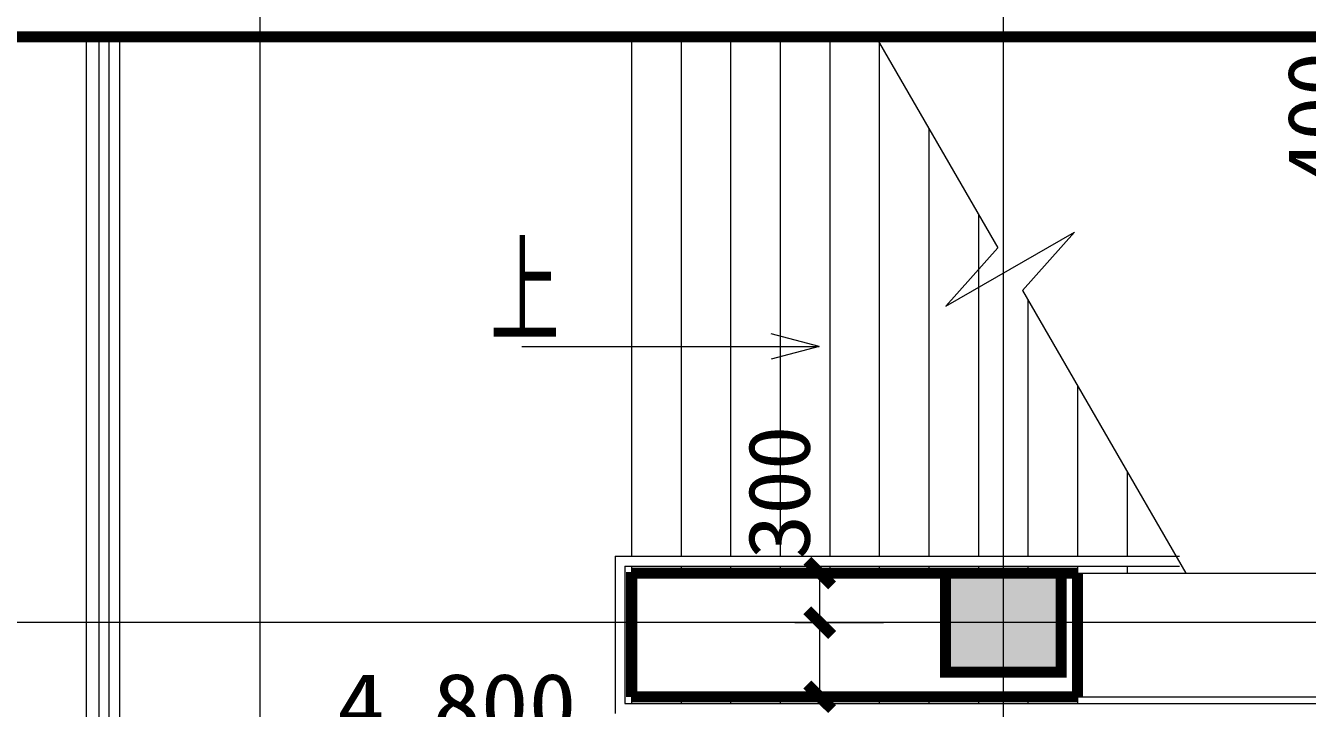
# Model space of a CAD drawing. Extents: x -307567 to 704339, y -10277 to 165507.
# Drawn here: x -60748 to -52988, y 25061 to 29198 of the extents above; entities that cross this region are included whole.
import ezdxf
from ezdxf.enums import TextEntityAlignment as Align

# ---------------------------------------------------------------- set-up
doc = ezdxf.new("R2010")
doc.units = 0
doc.header["$MEASUREMENT"] = 0
doc.layers.add('我的', color=255, linetype='CONTINUOUS', lineweight=0)
doc.styles.add('HZ', font='txt', dxfattribs={"width": 0.7, "height": 5, "bigfont": 'STF:宋体'})
doc.styles.get("Standard").update_dxf_attribs({"font": 'txt', "height": 3})

msp = doc.modelspace()

# ---------------------------------------------------------------- linework, layer by layer
at = {"layer": '我的', "color": 0}
for p, q in [((-59328.13321, 14141.83177), (-59328.13321, 77580.27533)), ((-54828.15571, 14141.83177), (-54828.15571, 77580.27533)), ((-60379.15334, 21884.14173), (-60379.15334, 29130.51873)), ((-60303.56778, 29130.51873), (-60303.56778, 21884.14173)), ((-60244.49825, 29130.51873), (-60244.49825, 21884.14173)), ((-60179.12993, 29130.51873), (-60179.12993, 29089.94505)), ((-60179.12993, 29130.51873), (-60179.12993, 21880.55517)), ((-57079.16984, 29130.51873), (-57079.16984, 29089.94505)), ((-57079.16984, 29130.51873), (-57079.16984, 25982.45822)), ((-56779.17134, 29130.51873), (-56779.17134, 29089.94505)), ((-56779.17134, 29130.51873), (-56779.17134, 25982.45822)), ((-56479.17284, 29130.51873), (-56479.17284, 29089.94505)), ((-56479.17284, 29130.51873), (-56479.17284, 25982.45822)), ((-56179.17434, 29130.51873), (-56179.17434, 29089.94505)), ((-56179.17434, 29130.51873), (-56179.17434, 25982.45822)), ((-55879.17584, 29130.51873), (-55879.17584, 29089.94505)), ((-55879.17584, 29130.51873), (-55879.17584, 25982.45822)), ((-55579.17734, 29130.51873), (-55579.17734, 25982.45822)), ((-55279.17884, 28574.0205), (-55279.17884, 25982.45822)), ((-54979.18034, 28054.40869), (-54979.18034, 25982.45822)), ((-54679.18184, 27534.79573), (-54679.18184, 25982.45822)), ((-55943.29906, 27253.64327), (-56233.08032, 27331.28647)), ((-57743.29006, 27253.64327), (-55943.29906, 27253.64327)), ((-55943.29906, 27253.64327), (-56233.08032, 27176.00007)), ((-54379.18334, 27015.18392), (-54379.18334, 25982.45822)), ((-54079.18484, 26495.57211), (-54079.18484, 25982.45822)), ((-57179.14493, 25982.45822), (-57179.14493, 25030.53999)), ((-57179.14493, 25982.45822), (-53762.70693, 25982.45822)), ((-57119.15988, 25922.45943), (-53762.70693, 25922.45943)), ((-57119.15988, 25922.45943), (-57119.15988, 25090.53992)), ((-57079.16984, 25922.45943), (-57079.16984, 25090.53992)), ((-56779.17134, 25922.45943), (-56779.17134, 25880.53536)), ((-56479.17284, 25922.45943), (-56479.17284, 25880.53536)), ((-56179.17434, 25922.45943), (-56179.17434, 25880.53536)), ((-55879.17584, 25922.45943), (-55879.17584, 25880.53536)), ((-55579.17734, 25922.45943), (-55579.17734, 25880.53536)), ((-55279.17884, 25922.45943), (-55279.17884, 25880.53536)), ((-54979.18034, 25922.45943), (-54979.18034, 25880.53536)), ((-54679.18184, 25922.45943), (-54679.18184, 25880.53536)), ((-54379.18334, 25922.45943), (-54379.18334, 25880.53536)), ((-54079.18484, 25922.45943), (-54079.18484, 25880.53536)), ((-54378.74389, 25880.53536), (-57079.16984, 25880.53536)), ((-56090.00243, 25880.53536), (-55553.24974, 25880.53536)), ((-55940.00318, 25580.53686), (-55940.00318, 25880.53536)), ((-54488.75311, 25880.53536), (-50778.17596, 25880.53536)), ((-5920.96616, 25580.53686), (-79811.30716, 25580.53686)), ((-5920.96616, 25580.53686), (-79811.30716, 25580.53686)), ((-5920.96616, 25580.53686), (-79811.30716, 25580.53686)), ((-5920.96616, 25580.53686), (-79811.30716, 25580.53686)), ((-56090.00243, 25580.53686), (-55553.24974, 25580.53686)), ((-55940.00318, 25130.53911), (-55940.00318, 25580.53686)), ((-57119.15988, 25090.53992), (-43379.21393, 25090.53992)), ((-56779.17134, 25130.53911), (-56779.17134, 25090.53992)), ((-56779.17134, 25129.5389), (-56779.17134, 25090.53992)), ((-56479.17284, 25130.53911), (-56479.17284, 25090.53992)), ((-56479.17284, 25129.5389), (-56479.17284, 25090.53992)), ((-56179.17434, 25130.53911), (-56179.17434, 25090.53992)), ((-56179.17434, 25129.5389), (-56179.17434, 25090.53992)), ((-56090.00243, 25130.53911), (-55553.24974, 25130.53911)), ((-55879.17584, 25130.53911), (-55879.17584, 25090.53992)), ((-55879.17584, 25129.5389), (-55879.17584, 25090.53992)), ((-55579.17734, 25130.53911), (-55579.17734, 25090.53992)), ((-55579.17734, 25129.5389), (-55579.17734, 25090.53992)), ((-55279.17884, 25129.5389), (-55279.17884, 25090.53992)), ((-54979.18034, 25129.5389), (-54979.18034, 25090.53992)), ((-54679.18184, 25129.5389), (-54679.18184, 25090.53992)), ((-54488.75311, 25130.53911), (-50778.17596, 25130.53911)), ((-54379.18334, 25129.5389), (-54379.18334, 25090.53992))]:
    msp.add_line(p, q, dxfattribs=at)
at = {"layer": '我的', "color": 0, "const_width": 67.49966}
for points in [[(-68328.08821, 29130.51873), (-59328.13321, 29130.51873)], [(-59328.13321, 29130.51873), (-54828.15571, 29130.51873)], [(-54828.15571, 29130.51873), (-50778.17596, 29130.51873)], [(-57078.14446, 25886.53547), (-57078.14446, 25130.53911)], [(-56015.0028, 25955.53498), (-55865.00355, 25805.53573)], [(-57078.14446, 25880.53536), (-54378.74389, 25880.53536)], [(-55178.17837, 25880.53536), (-55178.17837, 25280.53836), (-54478.16966, 25280.53836), (-54478.16966, 25880.53536), (-55178.17837, 25880.53536), (-55178.17837, 25280.53836)], [(-54378.74389, 25880.53536), (-54378.74389, 25130.53911)], [(-56015.0028, 25655.53648), (-55865.00355, 25505.53723)], [(-56015.0028, 25205.53873), (-55865.00355, 25055.53948)], [(-57078.14446, 25130.53911), (-54378.74389, 25130.53911)], [(-54828.15571, 25130.53911), (-54488.75311, 25130.53911)]]:
    msp.add_lwpolyline(points, dxfattribs=at)
at = {"layer": '我的', "color": 0}
msp.add_lwpolyline([(-55600.45409, 29130.51873), (-54862.35964, 27852.08503), (-55177.07974, 27497.18262), (-54397.64028, 27947.18037), (-54712.36039, 27592.27797), (-53724.07187, 25880.53536)], dxfattribs=at)
msp.add_solid([(-55178.17837, 25880.53536), (-54488.75311, 25880.53536), (-55178.17837, 25280.53836), (-54488.75311, 25280.53836)], dxfattribs=at)

# ---------------------------------------------------------------- texts
at = {"layer": '我的', "color": 0, "width": 0.925715}
for s, p, p2 in [('400', (-52734.64811, 28230.52323), (-52734.64811, 29040.51941)), ('300', (-56000.02485, 25964.53457), (-56000.02485, 26774.53075))]:
    msp.add_text(s, height=374.998125, rotation=90, dxfattribs=at).set_placement(p, p2, align=Align.FIT)
at = {"layer": '我的', "color": 0, "style": 'HZ', "width": 0.492196}
msp.add_text('上', height=599.997, dxfattribs=at).set_placement((-57936.09915, 27278.41388), (-57516.09393, 27278.41388), align=Align.FIT)
at = {"layer": '我的', "color": 0, "width": 0.870007}
msp.add_text('   4.800 ', height=374.998125, dxfattribs=at).set_placement((-59732.28158, 24898.55937), (-57122.27266, 24898.55937), align=Align.FIT)

doc.saveas('drawing.dxf')
